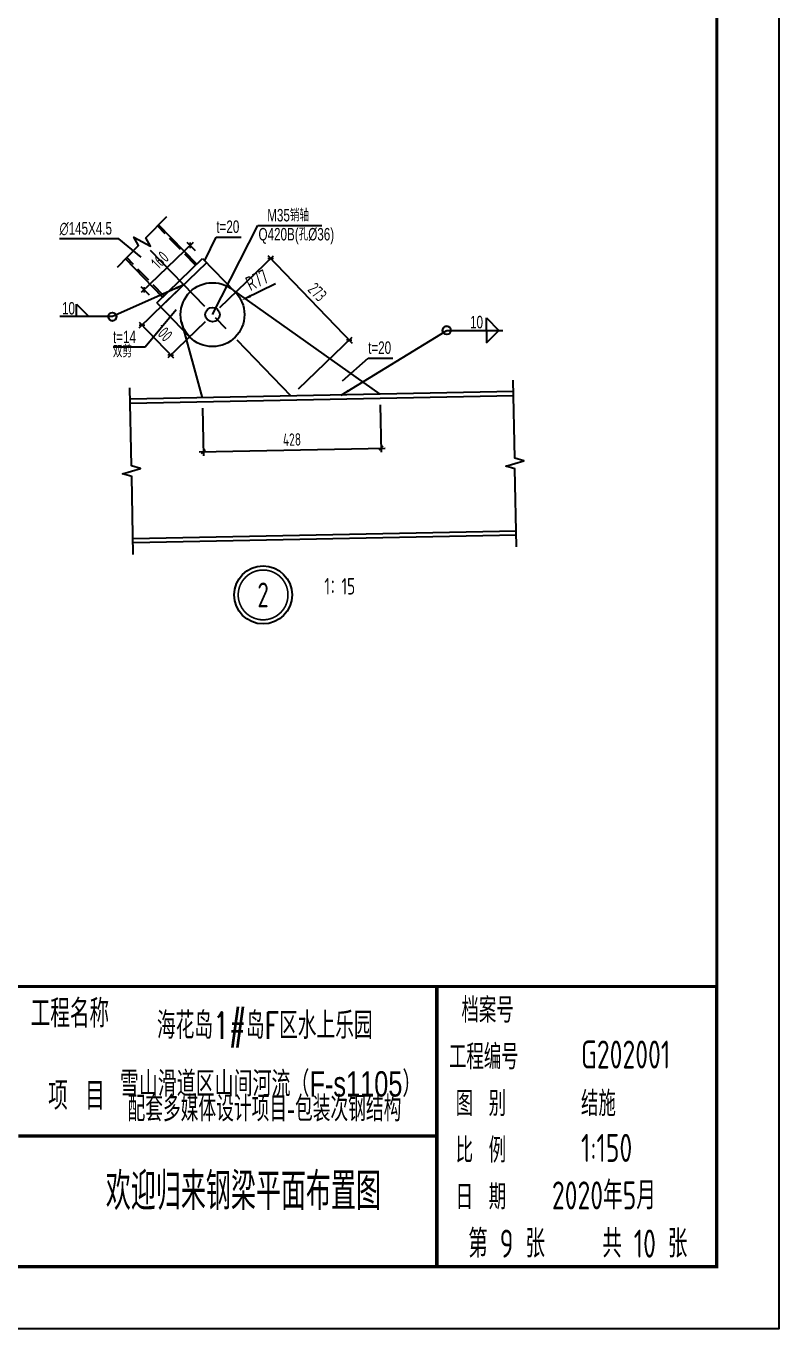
# Model space of a CAD drawing. Extents: x -803796 to -501762, y -1479216 to -846035.
# Drawn here: x -519910 to -501762, y -1407756 to -1376364 of the extents above; entities that cross this region are included whole.
import ezdxf
from ezdxf.enums import TextEntityAlignment as Align

# ---------------------------------------------------------------- set-up
doc = ezdxf.new("R2010")
doc.units = 0
doc.header["$LTSCALE"] = 1500
doc.linetypes.add('CENTER', pattern=[2, 1.25, -0.25, 0.25, -0.25])
doc.linetypes.add('DASH', pattern=[0.35, 0.25, -0.1])
doc.layers.get('0').update_dxf_attribs({"linetype": 'CONTINUOUS'})
doc.layers.get('Defpoints').update_dxf_attribs({"linetype": 'CONTINUOUS'})
for name, color, linetype in [('AXIS', 253, 'CENTER'), ('AXIS_DIM', 3, 'CONTINUOUS'), ('BORDER', 7, 'CONTINUOUS'), ('DIM', 3, 'CONTINUOUS'), ('Gjlx', 3, 'CONTINUOUS'), ('HfText', 7, 'CONTINUOUS'), ('NUM', 7, 'CONTINUOUS'), ('Prof', 2, 'CONTINUOUS'), ('TEXT', 7, 'CONTINUOUS'), ('THIN', 7, 'CONTINUOUS'), ('WELD', 7, 'CONTINUOUS')]:
    doc.layers.add(name, color=color, linetype=linetype)
doc.styles.add('HZ1', font='TXT', dxfattribs={"bigfont": 'hztxt'})
doc.styles.add('TSSD_Dimension', font='Tssdeng.shx', dxfattribs={"width": 0.7, "bigfont": 'hztxt.shx'})
doc.styles.add('TSSD_Label', font='tj03-romans1.shx', dxfattribs={"width": 0.7, "bigfont": 'hztxt.shx'})
doc.styles.add('TSSD_NORM', font='tssdeng.shx', dxfattribs={"width": 0.7, "bigfont": 'hztxt.shx'})
doc.styles.add('TSSD_Num', font='tssdeng.shx', dxfattribs={"width": 0.7, "bigfont": 'hztxt.shx'})
doc.dimstyles.new('TSAN_10_100', dxfattribs={"dimtxt": 350, "dimasz": 100, "dimexe": 100, "dimexo": 250, "dimgap": 100, "dimtad": 2, "dimlfac": 0.1, "dimzin": 0, "dimdsep": 46, "dimtxsty": 'TSSD_Dimension', "dimblk": 'CLOSEDBLANK', "dimblk1": 'CLOSEDBLANK', "dimblk2": 'CLOSEDBLANK', "dimcen": 0, "dimdle": 100, "dimclrt": 7, "dimadec": 0, "dimazin": 0, "dimtfac": 1, "dimtdec": 0, "dimtix": 1, "dimtmove": 2, "dimatfit": 3, "dimldrblk": 'CLOSEDBLANK', "dimfxl": 1, "dimtolj": 1, "dimtzin": 0, "dimarcsym": 0})
doc.dimstyles.new('TSSD_10_100', dxfattribs={"dimtxt": 300, "dimasz": 100, "dimexe": 100, "dimexo": 250, "dimgap": 100, "dimtad": 1, "dimdec": 0, "dimlfac": 0.1, "dimzin": 0, "dimdsep": 46, "dimtxsty": 'TSSD_Dimension', "dimblk": 'ARCHTICK', "dimblk1": 'ARCHTICK', "dimblk2": 'ARCHTICK', "dimcen": 0, "dimdle": 100, "dimclrt": 7, "dimadec": 0, "dimazin": 0, "dimtfac": 1, "dimtdec": 0, "dimtix": 1, "dimtmove": 2, "dimatfit": 3, "dimfxl": 1, "dimtolj": 1, "dimtzin": 0, "dimarcsym": 0})
doc.dimstyles.new('TSSD_LEADER_STYLE_200.0', dxfattribs={"dimtxt": 600, "dimasz": 200, "dimexe": 200, "dimexo": 500, "dimgap": 0.09, "dimtad": 0, "dimtih": 1, "dimtoh": 1, "dimdec": 4, "dimzin": 0, "dimdsep": 46, "dimtxsty": 'Standard', "dimcen": 0.09, "dimdle": 200, "dimclrt": 7, "dimadec": 0, "dimazin": 0, "dimtfac": 1, "dimtdec": 4, "dimtofl": 0, "dimtmove": 0, "dimatfit": 3, "dimfxl": 1, "dimtolj": 1, "dimtzin": 0, "dimarcsym": 0})

# ---------------------------------------------------------------- blocks, each defined once
blk = doc.blocks.new('A$C5A080358')
at = {"color": 3, "elevation": -3}
for points, const_width in [([(-14841, 1749), (13231, 1749), (13231, 8499), (-14841, 8499), (-14841, 1749)], 75), ([(6482, 1714), (6482, 8464)], 90), ([(-1181, 4899), (-1181, 8464)], 0.15), ([(8732, 2874), (8732, 8464)], 0.15), ([(13231, 7374), (6482, 7374)], 0.15), ([(6482, 6699), (-3599, 6699)], 0.15), ([(13231, 6249), (6482, 6249)], 0.15), ([(13231, 5124), (6482, 5124)], 0.15), ([(6482, 4899), (-3599, 4899)], 75), ([(13231, 3999), (6482, 3999)], 0.15), ([(13231, 2874), (6482, 2874)], 0.15), ([(9857, 1714), (9857, 2874)], 0.15)]:
    blk.add_lwpolyline(points, dxfattribs=dict(at, const_width=const_width))
at = {"style": 'HZ1', "width": 0.7}
blk.add_text('工程名称', height=675, dxfattribs=at).set_placement((-3305, 7309, -3), align=Align.BOTTOM_LEFT)
at = {"color": 0, "style": 'HZ1', "width": 0.7}
for s, height, p in [('档案号', 600, (7079, 7629, -3)), ('工程编号', 600, (6777, 6504, -3)), ('项 目', 675, (-2884, 5528, -3)), ('图 别', 600, (6940, 5379, -3)), ('结施', 600, (9960, 5379, -3)), ('比 例', 600, (6940, 4254, -3)), ('日 期', 600, (6940, 3129, -3))]:
    blk.add_text(s, height=height, dxfattribs=at).set_placement(p)
at = {"style": 'HZ1', "width": 0.697132}
blk.add_text('海花岛1#岛F区水上乐园', height=646.62, dxfattribs=at).set_placement((-262, 7238, -3), (4937, 7238, -3), align=Align.FIT)
at = {"layer": 'NUM', "style": 'TSSD_NORM', "width": 0.7}
for s, p in [('G202001 ', (9960, 6524, -3)), ('1:150', (9960, 4274, -3)), (' 2020年5月', (8972, 3129, -3)), ('共 10 张', (10472, 1968, -3))]:
    blk.add_text(s, height=675, dxfattribs=at).set_placement(p)
at = {"layer": 'TEXT', "style": 'TSSD_Label', "width": 0.7}
blk.add_text('  雪山滑道区山间河流（F-s1105）', height=610.02, dxfattribs=at).set_placement((-1495, 5849, -3), (6112, 5849, -3), align=Align.FIT)
blk.add_text('   配套多媒体设计项目-包装次钢结构', height=610.5, dxfattribs=at).set_placement((-1447, 5066, -9), align=Align.BOTTOM_LEFT)
blk = doc.blocks.new('_ClosedBlank')
at = {"color": 0}
blk.add_lwpolyline([(0, 0, 0, 0.658, 0), (-2.5, 0, 0.658, 0.658, 0)], format="xyseb", dxfattribs=at)
blk = doc.blocks.new('*D502')
at = {"layer": 'Defpoints', "color": 0, "transparency": 16777216}
for p in [(-514724, -1382978), (-515415, -1383318)]:
    blk.add_point(p, dxfattribs=at)
at = {"layer": 'DIM', "color": 0, "lineweight": -2, "transparency": 16777216}
blk.add_line((-513900, -1382572), (-514635, -1382933), dxfattribs=at)
at = {"layer": 'DIM', "color": 0, "lineweight": -2, "transparency": 16777216, "xscale": 100, "yscale": 100, "zscale": 100, "rotation": 206.2030689255826}
blk.add_blockref('_ClosedBlank', (-514724, -1382978), dxfattribs=at)
at = {"layer": 'DIM', "color": 7, "transparency": 16777216, "insert": (-514344, -1382484), "char_height": 350, "attachment_point": 5, "rotation": 26.2031, "style": 'TSSD_Dimension'}
blk.add_mtext('\\A1;R77', dxfattribs=at)
blk = doc.blocks.new('_ArchTick')
at = {"color": 0, "linetype": 'ByBlock', "const_width": 0.4}
blk.add_lwpolyline([(-0.5, -0.5), (0.5, 0.5)], dxfattribs=at)
blk = doc.blocks.new('*D503')
at = {"layer": 'Defpoints', "color": 0, "transparency": 16777216}
for p in [(-515415, -1383318), (-512121, -1383929), (-513521, -1385280)]:
    blk.add_point(p, dxfattribs=at)
at = {"layer": 'DIM', "color": 0, "lineweight": -2, "transparency": 16777216}
for p, q in [((-515235, -1383144), (-513943, -1381897)), ((-514085, -1381894), (-512052, -1384001)), ((-513341, -1385106), (-512049, -1383859))]:
    blk.add_line(p, q, dxfattribs=at)
at = {"layer": 'DIM', "color": 0, "lineweight": -2, "transparency": 16777216, "xscale": 99.99999999999999, "yscale": 99.99999999999999, "zscale": 99.99999999999999}
for p, rotation in [((-514015, -1381966), 133.9885838004355), ((-512121, -1383929), 313.9885838004355)]:
    blk.add_blockref('_ArchTick', p, dxfattribs=dict(at, rotation=rotation))
at = {"layer": 'DIM', "color": 7, "transparency": 16777216, "insert": (-512888, -1382774), "char_height": 300, "attachment_point": 5, "rotation": 313.9886, "style": 'TSSD_Dimension'}
blk.add_mtext('\\A1;273', dxfattribs=at)
blk = doc.blocks.new('*D504')
at = {"layer": 'Defpoints', "color": 0, "transparency": 16777216}
for p in [(-515653, -1381963), (-517063, -1382719), (-516761, -1383032)]:
    blk.add_point(p, dxfattribs=at)
at = {"layer": 'DIM', "color": 0, "lineweight": -2, "transparency": 16777216}
for p, q in [((-515883, -1381580), (-517135, -1382788)), ((-515827, -1381783), (-516025, -1381577)), ((-516935, -1382852), (-517133, -1382647))]:
    blk.add_line(p, q, dxfattribs=at)
at = {"layer": 'DIM', "color": 0, "lineweight": -2, "transparency": 16777216, "xscale": 100, "yscale": 100, "zscale": 100}
for p, rotation in [((-515955, -1381649), 43.98858380076893), ((-517063, -1382719), 223.9885838007689)]:
    blk.add_blockref('_ArchTick', p, dxfattribs=dict(at, rotation=rotation))
at = {"layer": 'DIM', "color": 7, "transparency": 16777216, "insert": (-516683, -1382004), "char_height": 300, "attachment_point": 5, "rotation": 43.9886, "style": 'TSSD_Dimension'}
blk.add_mtext('\\A1;160', dxfattribs=at)
blk = doc.blocks.new('ts_idx2')
at = {"color": 0, "linetype": 'ByBlock', "lineweight": -2, "const_width": 0.0333}
blk.add_lwpolyline([(-0.5, 0, 1), (0.5, 0, 1)], format="xyb", close=True, dxfattribs=at)
at = {"color": 0, "linetype": 'ByBlock', "lineweight": -2}
blk.add_circle((0, 0), 0.583, dxfattribs=at)
at = {"color": 0, "linetype": 'ByBlock', "lineweight": -2, "style": 'TSSD_Num', "width": 0.7}
blk.add_attdef('A', text='', height=0.5, dxfattribs=at).set_placement((0, 0), align=Align.MIDDLE_CENTER)
blk = doc.blocks.new('_WELD003')
at = {"color": 0, "linetype": 'ByBlock'}
blk.add_circle((0, 0), 0.5, dxfattribs=at)
blk = doc.blocks.new('_WELD004')
at = {"color": 0, "linetype": 'ByBlock'}
for p, q in [((0, 1), (1, 0)), ((0, 0), (0, 1))]:
    blk.add_line(p, q, dxfattribs=at)
blk = doc.blocks.new('*D505')
at = {"layer": 'Defpoints', "color": 0, "transparency": 16777216}
for p in [(-511380, -1385237), (-515662, -1385323), (-511354, -1386534)]:
    blk.add_point(p, dxfattribs=at)
at = {"layer": 'DIM', "color": 0, "lineweight": -2, "transparency": 16777216}
for p, q in [((-515657, -1385573), (-515634, -1386720)), ((-511375, -1385487), (-511352, -1386634)), ((-515736, -1386622), (-511254, -1386532))]:
    blk.add_line(p, q, dxfattribs=at)
for p, xscale, yscale, zscale, rotation in [((-515636, -1386620), 100, 100, 100, 181.1457628381922), ((-511354, -1386534), 99.99999999999999, 99.99999999999999, 99.99999999999999, 1.145762838192175)]:
    blk.add_blockref('_ArchTick', p, dxfattribs=dict(at, xscale=xscale, yscale=yscale, zscale=zscale, rotation=rotation))
at = {"layer": 'DIM', "color": 7, "transparency": 16777216, "insert": (-513500, -1386327), "char_height": 300, "attachment_point": 5, "rotation": 1.1458, "style": 'TSSD_Dimension'}
blk.add_mtext('\\A1;428', dxfattribs=at)
blk = doc.blocks.new('*D506')
at = {"layer": 'Defpoints', "color": 0, "transparency": 16777216}
for p in [(-516110, -1382598), (-515415, -1383318), (-516422, -1384290)]:
    blk.add_point(p, dxfattribs=at)
at = {"layer": 'DIM', "color": 0, "lineweight": -2, "transparency": 16777216}
for p, q in [((-516290, -1382772), (-517189, -1383640)), ((-517186, -1383498), (-516353, -1384362)), ((-515595, -1383491), (-516494, -1384359))]:
    blk.add_line(p, q, dxfattribs=at)
for p, xscale, yscale, zscale, rotation in [((-517117, -1383570), 99.99999999999999, 99.99999999999999, 99.99999999999999, 133.9885838004803), ((-516422, -1384290), 100, 100, 100, 313.9885838004803)]:
    blk.add_blockref('_ArchTick', p, dxfattribs=dict(at, xscale=xscale, yscale=yscale, zscale=zscale, rotation=rotation))
at = {"layer": 'DIM', "color": 7, "transparency": 16777216, "insert": (-516590, -1383756), "char_height": 300, "attachment_point": 5, "rotation": 313.9886, "style": 'TSSD_Dimension'}
blk.add_mtext('\\A1;100', dxfattribs=at)

msp = doc.modelspace()

# ---------------------------------------------------------------- linework, layer by layer
at = {"layer": 'AXIS'}
msp.add_line((-513520.8, -1385280.1, -3.1), (-517111.6, -1381560.2, -3.1), dxfattribs=at)
at = {"layer": 'BORDER', "elevation": -3.1}
msp.add_lwpolyline([(-590861.8, -1407756.2), (-590861.8, -1344756.2), (-501761.8, -1344756.2), (-501761.8, -1407756.2)], close=True, dxfattribs=at)
at = {"layer": 'BORDER', "const_width": 75, "elevation": -3.1}
msp.add_lwpolyline([(-587111.8, -1406256.2), (-587111.8, -1346256.2), (-503261.8, -1346256.2), (-503261.8, -1406256.2)], close=True, dxfattribs=at)
at = {"layer": 'Gjlx'}
for p, q in [((-516760.9, -1383032.2, -3.1), (-515652.9, -1381962.6, -3.1)), ((-516663.7, -1383132.9, -3.1), (-515555.7, -1382063.3, -3.1)), ((-515652.9, -1381962.6, -3.1), (-514861.2, -1382782.8, -3.1)), ((-514911.2, -1382735.5, -3.1), (-511380, -1385237.3, -3.1)), ((-516760.9, -1383032.2, -3.1), (-515969.2, -1383852.4, -3.1)), ((-516163.6, -1383498.8, -3.1), (-515661.6, -1385322.9, -3.1))]:
    msp.add_line(p, q, dxfattribs=at)
for radius in [770, 175]:
    msp.add_circle((-515415.2, -1383317.6, -3.1), radius, dxfattribs=at)
at = {"layer": 'Prof', "linetype": 'DASH'}
for p, q in [((-515825.6, -1382129.3, -3.1), (-516742.2, -1381179.8, -3.1)), ((-516588.3, -1382865.5, -3.1), (-517481, -1381940.7, -3.1))]:
    msp.add_line(p, q, dxfattribs=at)
at = {"layer": 'Prof'}
for p, q in [((-515796.8, -1382101.5, -3.1), (-516714.3, -1381151.1, -3.1)), ((-516617, -1382893.3, -3.1), (-517508.9, -1381969.4, -3.1)), ((-508163.2, -1385173, -3.1), (-517400.6, -1385357.7, -3.1)), ((-508161.2, -1385272.9, -3.1), (-517398.6, -1385457.7, -3.1)), ((-508096, -1388532.3, -3.1), (-517333.5, -1388717, -3.1)), ((-508094, -1388632.3, -3.1), (-517331.5, -1388817, -3.1))]:
    msp.add_line(p, q, dxfattribs=at)
at = {"layer": 'TEXT'}
for p, q in [((-515415.2, -1383317.6, -3.1), (-514321.6, -1381171.1, -3.1)), ((-514321.6, -1381171.1, -3.1), (-512780.2, -1381171.1, -3.1)), ((-517671.3, -1381488.9, -3.1), (-519101.6, -1381488.9, -3.1)), ((-517134.8, -1381931, -3.1), (-517671.3, -1381488.9, -3.1)), ((-515603.6, -1382013.7, -3.1), (-515323.5, -1381447.6, -3.1)), ((-515323.5, -1381447.6, -3.1), (-514725.9, -1381447.6, -3.1)), ((-516293.7, -1383198.6, -3.1), (-517035.7, -1384103.9, -3.1)), ((-517035.7, -1384103.9, -3.1), (-517814, -1384103.9, -3.1)), ((-512279.4, -1384909.5, -3.1), (-511664.3, -1384362.9, -3.1)), ((-511664.3, -1384362.9, -3.1), (-511066.6, -1384362.9, -3.1))]:
    msp.add_line(p, q, dxfattribs=at)
at = {"layer": 'THIN', "elevation": -3.1}
for points in [[(-517704, -1382170.2), (-517202.1, -1381653.5), (-517311.2, -1381450), (-516912, -1381670.5), (-517021, -1381467), (-516519.2, -1380950.2)], [(-508088.4, -1388912.2), (-508126, -1387032.6), (-508347.3, -1386967), (-507909.8, -1386838.2), (-508131.2, -1386772.6), (-508168.8, -1384893)], [(-517325.9, -1389097), (-517363.5, -1387217.3), (-517584.8, -1387151.8), (-517147.3, -1387023), (-517368.7, -1386957.4), (-517406.2, -1385077.8)]]:
    msp.add_lwpolyline(points, dxfattribs=at)
at = {"layer": 'WELD'}
for p, q in [((-517829.1, -1383363.7, -3.1), (-519093.7, -1383363.7, -3.1)), ((-509768.3, -1383697.2, -3.1), (-508414.9, -1383697.2, -3.1))]:
    msp.add_line(p, q, dxfattribs=at)
for centre, start, end in [((-517829.1, -1383363.7, -3.1), 180, 24.00171), ((-509768.3, -1383697.2, -3.1), 0, 211.50592)]:
    msp.add_arc(centre, 100, start, end, dxfattribs=at)

# ---------------------------------------------------------------- block references
at = {"layer": 'AXIS_DIM'}
ref = msp.add_blockref('ts_idx2', (-514195.9, -1390070.4, -3.1), dxfattribs=dict(at, xscale=1200, yscale=1200, zscale=1200))
ref.add_attrib('1', '2', dxfattribs={"height": 600, "style": 'TSSD_Num', "width": 0.7}).set_placement((-514195.9, -1390070.4, -3.1), align=Align.MIDDLE_CENTER)
at = {"layer": 'TEXT'}
msp.add_blockref('A$C5A080358', (-516493, -1408005.6), dxfattribs=at)
at = {"layer": 'WELD'}
for name, p, xscale, yscale, zscale in [('_WELD004', (-518693.7, -1383363.7, -3.1), 300, 300, 300), ('_WELD003', (-517829.1, -1383363.7, -3.1), 200, 200, 200), ('_WELD004', (-508814.9, -1383697.2, -3.1), 300, 300, 300), ('_WELD003', (-509768.3, -1383697.2, -3.1), 200, 200, 200)]:
    msp.add_blockref(name, p, dxfattribs=dict(at, xscale=xscale, yscale=yscale, zscale=zscale))
at = {"layer": 'WELD', "xscale": -300, "yscale": 300, "zscale": 300, "rotation": 180}
msp.add_blockref('_WELD004', (-508814.9, -1383697.2, -3.1), dxfattribs=at)

# ---------------------------------------------------------------- texts
at = {"layer": 'HfText', "style": 'TSSD_Label', "width": 0.7}
for p in [(-519043.7, -1383313.7, -3.1), (-509207.2, -1383647.2, -3.1)]:
    msp.add_text('10', height=300, dxfattribs=at).set_placement(p)
at = {"layer": 'NUM', "style": 'TSSD_NORM'}
for s, height, width, p in [('1：15', 400, 0.7, (-512719, -1390182.2)), ('欢迎归来钢梁平面布置图', 900, 0.67, (-517987.4, -1405159.7, -3.1))]:
    msp.add_text(s, height=height, dxfattribs=dict(at, width=width)).set_placement(p, align=Align.BOTTOM_LEFT)
at = {"layer": 'NUM', "style": 'TSSD_NORM', "width": 0.7}
msp.add_text('第 9 张', height=675, dxfattribs=at).set_placement((-509251.8, -1406037.2, -3.1))
at = {"layer": 'TEXT', "style": 'TSSD_Label', "width": 0.7}
for s, p in [('M35销轴', (-514096.8, -1381071.1, -3.1)), ('∅145X4.5', (-519101.6, -1381388.9, -3.1)), ('t=20', (-515323.5, -1381347.6, -3.1)), ('t=14', (-517814, -1384003.9, -3.1)), ('t=20', (-511664.3, -1384262.9, -3.1))]:
    msp.add_text(s, height=300, dxfattribs=at).set_placement(p)
for s, p in [('Q420B(孔%%C36)', (-514306.7, -1381619.7, -3.1)), ('双剪', (-517816.7, -1384439, -3.1))]:
    msp.add_text(s, height=300, dxfattribs=at).set_placement(p, align=Align.BOTTOM_LEFT)

# ---------------------------------------------------------------- dimensions: what is measured, and where the dimension line sits
at = {"layer": 'DIM'}
dim = msp.add_linear_dim(base=(-517063.3, -1382718.9, -3.1), p1=(-515652.9, -1381962.6, -3.1), p2=(-516760.9, -1383032.2, -3.1), angle=43.98858, text='160', dimstyle='TSSD_10_100', dxfattribs=at)
dim.commit()
dim.dimension.update_dxf_attribs({"geometry": '*D504', "text_midpoint": (-516682.9, -1382004.3, -3.1)})
for p1, p2, distance, picture, middle in [((-515415.2, -1383317.6, -3.1), (-513520.8, -1385280.1, -3.1), 1945.6, '*D503', (-512888.3, -1382774, -3.1)), ((-516109.7, -1382598.1, -3.1), (-515415.2, -1383317.6, -3.1), -1399.9, '*D506', (-516589.8, -1383756.5, -3.1)), ((-515661.6, -1385322.9, -3.1), (-511380, -1385237.3, -3.1), -1296.9, '*D505', (-513499.8, -1386326.8, -3.1))]:
    dim = msp.add_aligned_dim(p1=p1, p2=p2, distance=distance, dimstyle='TSSD_10_100', dxfattribs=at)
    dim.commit()
    dim.dimension.update_dxf_attribs({"geometry": picture, "text_midpoint": middle})
dim = msp.add_radius_dim(center=(-515415.2, -1383317.6, -3.1), mpoint=(-514724.3, -1382977.6, -3.1), dimstyle='TSAN_10_100', override={"dimdec": 0, "dimtix": 0, "dimtofl": 0, "dimtmove": 0}, dxfattribs=at)
dim.commit()
dim.dimension.update_dxf_attribs({"geometry": '*D502', "text_midpoint": (-514344.1, -1382484, -3.1)})

# ---------------------------------------------------------------- leaders
at = {"layer": 'WELD'}
for points in [[(-516109.7, -1382598.1, -3.1), (-517829.1, -1383363.7, -3.1)], [(-512311.3, -1385255.9, -3.1), (-509768.3, -1383697.2, -3.1)]]:
    msp.add_leader(points, dimstyle='TSSD_LEADER_STYLE_200.0', dxfattribs=at)

doc.saveas('drawing.dxf')
